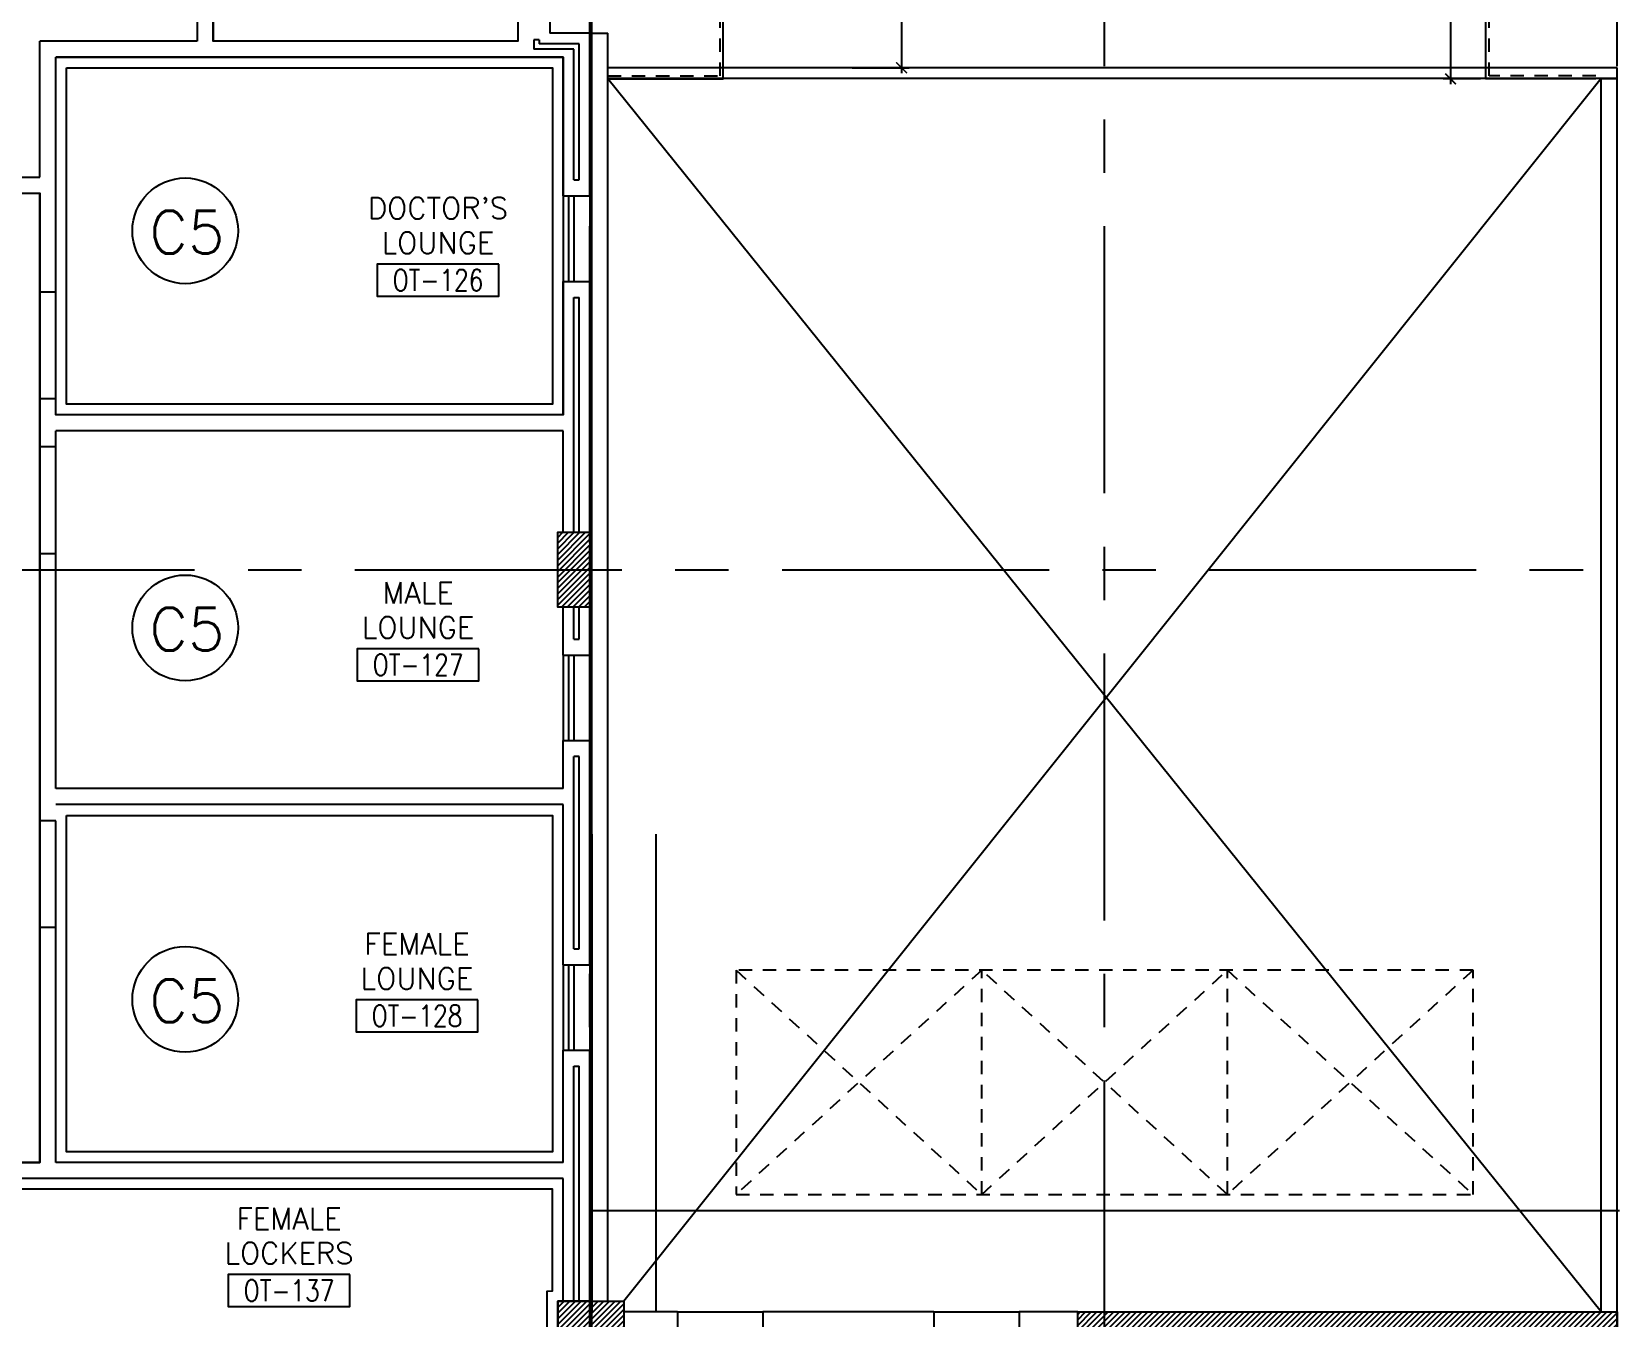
# Model space of a CAD drawing. Extents: x 275967.8 to 276060, y 57291.9 to 57371.4.
# Drawn here: x 276005.51 to 276020.37, y 57336.18 to 57348.22 of the extents above; entities that cross this region are included whole.
import ezdxf
from ezdxf.enums import TextEntityAlignment as Align

# ---------------------------------------------------------------- set-up
doc = ezdxf.new("R2010")
doc.units = 0
doc.header["$MEASUREMENT"] = 0
doc.header["$PDMODE"] = 34
doc.linetypes.add('CENTERX2', pattern=[4, 2.5, -0.5, 0.5, -0.5])
doc.linetypes.add('HIDDEN2', pattern=[0.1875, 0.125, -0.0625])
doc.layers.get('0').update_dxf_attribs({"linetype": 'CONTINUOUS'})
doc.layers.get('DEFPOINTS').update_dxf_attribs({"linetype": 'CONTINUOUS'})
for name, color, linetype in [('AXES', 11, 'CENTERX2'), ('CEILING', 4, 'CONTINUOUS'), ('CEILING-MARKER', 6, 'CONTINUOUS'), ('COL', 5, 'CONTINUOUS'), ('DIM', 4, 'CONTINUOUS'), ('HAT', 8, 'CONTINUOUS'), ('HIDDEN', 9, 'HIDDEN2'), ('INSUL', 4, 'CONTINUOUS'), ('RM-BOX', 11, 'CONTINUOUS'), ('RM-NAME', 11, 'CONTINUOUS'), ('RM-NO', 11, 'CONTINUOUS'), ('ROOF', 7, 'CONTINUOUS'), ('SHAFT', 3, 'CONTINUOUS'), ('STR', 5, 'CONTINUOUS'), ('TXT', 2, 'CONTINUOUS'), ('WALL', 2, 'CONTINUOUS'), ('WIN', 3, 'CONTINUOUS')]:
    doc.layers.add(name, color=color, linetype=linetype)
doc.styles.add('ROMANS', font='ROMANS.shx', dxfattribs={"width": 0.6})
doc.dimstyles.new('STANDARD_IN', dxfattribs={"dimtxt": 0.24, "dimasz": 0.1, "dimexe": 0.07, "dimexo": 0.05, "dimgap": 0.05, "dimtad": 1, "dimdec": 0, "dimlfac": 1000, "dimzin": 0, "dimtxsty": 'ROMANS', "dimblk": 'ARCHTICK', "dimcen": 0.05, "dimdle": 0.05, "dimclrd": 4, "dimclre": 4, "dimclrt": 2, "dimazin": 3, "dimtfac": 1, "dimtdec": 0, "dimtmove": 0, "dimatfit": 3, "dimtolj": 1, "dimtzin": 0})

# ---------------------------------------------------------------- blocks, each defined once
blk = doc.blocks.new('*X48')
at = {"color": 0}
for p, q in [((61359, 155811), (61538, 155990)), ((61359, 155864), (61485, 155990)), ((61359, 155917), (61432, 155990)), ((61359, 155970), (61379, 155990)), ((61391, 155790), (61591, 155990)), ((61444, 155790), (61644, 155990)), ((61497, 155790), (61697, 155990)), ((61550, 155790), (61750, 155990)), ((61603, 155790), (61803, 155990)), ((61656, 155790), (61856, 155990)), ((61709, 155790), (61909, 155990)), ((61762, 155790), (61962, 155990)), ((61815, 155790), (62015, 155990)), ((61868, 155790), (62068, 155990)), ((61921, 155790), (62121, 155990)), ((61974, 155790), (62174, 155990)), ((62027, 155790), (62227, 155990)), ((62080, 155790), (62280, 155990)), ((62133, 155790), (62333, 155990)), ((62186, 155790), (62386, 155990)), ((62240, 155790), (62440, 155990)), ((62293, 155790), (62493, 155990)), ((62346, 155790), (62546, 155990)), ((62399, 155790), (62599, 155990)), ((62452, 155790), (62652, 155990)), ((62505, 155790), (62705, 155990)), ((62558, 155790), (62758, 155990)), ((62611, 155790), (62811, 155990)), ((62664, 155790), (62864, 155990)), ((62717, 155790), (62917, 155990)), ((62770, 155790), (62970, 155990)), ((62823, 155790), (63023, 155990)), ((62876, 155790), (63076, 155990)), ((62929, 155790), (63129, 155990)), ((62982, 155790), (63182, 155990)), ((63035, 155790), (63235, 155990)), ((63088, 155790), (63288, 155990)), ((63141, 155790), (63341, 155990)), ((63194, 155790), (63394, 155990)), ((63247, 155790), (63447, 155990)), ((63300, 155790), (63500, 155990)), ((63353, 155790), (63553, 155990)), ((63406, 155790), (63606, 155990)), ((63459, 155790), (63659, 155990)), ((63512, 155790), (63712, 155990)), ((63565, 155790), (63765, 155990)), ((63618, 155790), (63818, 155990)), ((63671, 155790), (63871, 155990)), ((63724, 155790), (63924, 155990)), ((63777, 155790), (63977, 155990)), ((63830, 155790), (64030, 155990)), ((63884, 155790), (64084, 155990)), ((63937, 155790), (64137, 155990)), ((63990, 155790), (64190, 155990)), ((64043, 155790), (64243, 155990)), ((64096, 155790), (64296, 155990)), ((64149, 155790), (64349, 155990)), ((64202, 155790), (64402, 155990)), ((64255, 155790), (64455, 155990)), ((64308, 155790), (64508, 155990)), ((64361, 155790), (64561, 155990)), ((64414, 155790), (64614, 155990)), ((64467, 155790), (64667, 155990)), ((64520, 155790), (64720, 155990)), ((64573, 155790), (64773, 155990)), ((64626, 155790), (64826, 155990)), ((64679, 155790), (64879, 155990)), ((64732, 155790), (64932, 155990)), ((64785, 155790), (64985, 155990)), ((64838, 155790), (65038, 155990)), ((64891, 155790), (65091, 155990)), ((64944, 155790), (65144, 155990)), ((64997, 155790), (65197, 155990)), ((65050, 155790), (65250, 155990)), ((65103, 155790), (65303, 155990)), ((65156, 155790), (65356, 155990)), ((65209, 155790), (65409, 155990)), ((65262, 155790), (65462, 155990)), ((65315, 155790), (65515, 155990)), ((65368, 155790), (65568, 155990)), ((65421, 155790), (65621, 155990)), ((65475, 155790), (65675, 155990)), ((65528, 155790), (65728, 155990)), ((65581, 155790), (65781, 155990)), ((65634, 155790), (65834, 155990)), ((65687, 155790), (65887, 155990)), ((65740, 155790), (65940, 155990)), ((65793, 155790), (65993, 155990)), ((65846, 155790), (66046, 155990)), ((65899, 155790), (66099, 155990)), ((65952, 155790), (66152, 155990)), ((66005, 155790), (66205, 155990)), ((66058, 155790), (66258, 155990)), ((66111, 155790), (66311, 155990)), ((66164, 155790), (66364, 155990)), ((66217, 155790), (66409, 155982)), ((66270, 155790), (66409, 155929)), ((66323, 155790), (66409, 155876)), ((66376, 155790), (66409, 155823))]:
    blk.add_line(p, q, dxfattribs=at)
blk = doc.blocks.new('RM1')
at = {"layer": 'RM-BOX'}
blk.add_lwpolyline([(570, -200), (-570, -200), (-570, -500), (570, -500)], close=True, dxfattribs=at)
at = {"layer": 'RM-NAME', "style": 'ROMANS'}
blk.add_attdef('ROOMNAME1', text='', height=200, dxfattribs=at).set_placement((0, 324), align=Align.MIDDLE)
blk = doc.blocks.new('C11')
at = {"layer": 'HAT'}
h = blk.add_hatch(dxfattribs=at)
h.set_pattern_fill('ANSI31', color=256, scale=300, style=0)
h.set_pattern_definition([(45, (-248556.182, -75061.005), (-26.5165043, 26.5165043), [])])
h.paths.add_polyline_path([(300, 700), (0, 700), (0, 350), (300, 350)])
h.paths.add_polyline_path([(300, 350), (0, 350), (0, 0), (300, 0)])
at = {"layer": 'COL'}
blk.add_lwpolyline([(300, 700), (300, 0), (0, 0), (0, 700)], close=True, dxfattribs=at)
blk = doc.blocks.new('_ARCHTICK')
at = {"color": 0, "linetype": 'BYBLOCK', "const_width": 0.15}
blk.add_lwpolyline([(-0.5, -0.5), (0.5, 0.5)], dxfattribs=at)
blk = doc.blocks.new('*D173')
at = {"layer": 'DEFPOINTS', "color": 0, "linetype": 'BYBLOCK', "ltscale": 0.3}
for p in [(276013.141, 57350.133), (276013.141, 57347.883), (276013.655, 57347.883)]:
    blk.add_point(p, dxfattribs=at)
at = {"layer": 'DIM', "color": 4, "linetype": 'BYBLOCK', "ltscale": 0.3}
for p, q in [((276013.191, 57350.133), (276013.725, 57350.133)), ((276013.655, 57350.183), (276013.655, 57347.833)), ((276013.191, 57347.883), (276013.725, 57347.883))]:
    blk.add_line(p, q, dxfattribs=at)
at = {"layer": 'DIM', "color": 4, "linetype": 'BYBLOCK', "ltscale": 0.3, "xscale": 0.1, "yscale": 0.1, "zscale": 0.1}
for p, rotation in [((276013.655, 57350.133), 90), ((276013.655, 57347.883), 270)]:
    blk.add_blockref('_ARCHTICK', p, dxfattribs=dict(at, rotation=rotation))
at = {"layer": 'DIM', "color": 2, "linetype": 'BYBLOCK', "ltscale": 0.3, "insert": (276013.485, 57349.008), "char_height": 0.24, "attachment_point": 5, "rotation": 90, "style": 'ROMANS'}
blk.add_mtext('\\A1;2250', dxfattribs=at)
blk = doc.blocks.new('*D172')
at = {"layer": 'DEFPOINTS', "color": 0, "linetype": 'BYBLOCK', "ltscale": 0.3}
for p in [(276019.125, 57350.413), (276018.795, 57347.778), (276019.125, 57347.778)]:
    blk.add_point(p, dxfattribs=at)
at = {"layer": 'DIM', "color": 4, "linetype": 'BYBLOCK', "ltscale": 0.3}
for p, q in [((276019.075, 57350.413), (276018.725, 57350.413)), ((276018.795, 57350.463), (276018.795, 57347.728)), ((276019.075, 57347.778), (276018.725, 57347.778))]:
    blk.add_line(p, q, dxfattribs=at)
at = {"layer": 'DIM', "color": 4, "linetype": 'BYBLOCK', "ltscale": 0.3, "xscale": 0.1, "yscale": 0.1, "zscale": 0.1}
for p, rotation in [((276018.795, 57350.413), 90), ((276018.795, 57347.778), 270)]:
    blk.add_blockref('_ARCHTICK', p, dxfattribs=dict(at, rotation=rotation))
at = {"layer": 'DIM', "color": 2, "linetype": 'BYBLOCK', "ltscale": 0.3, "insert": (276018.625, 57349.095), "char_height": 0.24, "attachment_point": 5, "rotation": 90, "style": 'ROMANS'}
blk.add_mtext('\\A1;2635', dxfattribs=at)

msp = doc.modelspace()

# ---------------------------------------------------------------- linework, layer by layer
at = {"layer": 'AXES'}
for p, q in [((276015.5555, 57291.8986), (276015.5555, 57370.7113)), ((276010.7355, 57291.8986), (276010.7355, 57370.3613)), ((276010.7555, 57291.8986), (276010.7555, 57370.3613)), ((276020.3555, 57291.8986), (276020.3555, 57370.3613)), ((275968.5355, 57343.1829), (276036.5755, 57343.1829))]:
    msp.add_line(p, q, dxfattribs=at)
at = {"layer": 'CEILING'}
for p, q in [((276010.7555, 57340.7079), (276010.7555, 57336.2329)), ((276011.3555, 57340.7079), (276011.3555, 57336.2329)), ((276010.7355, 57337.1829), (276020.3755, 57337.1829))]:
    msp.add_line(p, q, dxfattribs=at)
at = {"layer": 'CEILING', "linetype": 'BYBLOCK', "ltscale": 0.3}
for points in [[(276007.2105, 57350.1329), (276010.0605, 57350.1329), (276010.0605, 57348.1329), (276007.2105, 57348.1329)], [(276005.7355, 57347.9829), (276010.4855, 57347.9829), (276010.4855, 57344.6329), (276005.7355, 57344.6329)], [(276005.8355, 57347.8829), (276010.3855, 57347.8829), (276010.3855, 57344.7329), (276005.8355, 57344.7329)], [(275985.7855, 57340.4349), (275987.9855, 57340.4349), (275987.9855, 57339.4329), (276003.7855, 57339.4329), (276003.7855, 57346.7079), (276005.5855, 57346.7079), (276005.5855, 57337.6329), (275999.4355, 57337.6329), (275999.4355, 57332.9556), (275997.6355, 57332.9556), (275997.6355, 57334.1329), (275996.4105, 57334.1329), (275996.4105, 57335.7329), (275996.5855, 57335.7367), (275996.5855, 57336.2329), (275996.4227, 57336.2329), (275996.4227, 57337.4829), (275997.6355, 57337.4829), (275997.6355, 57337.6329), (275987.9855, 57337.6329), (275987.9855, 57331.133), (275985.7855, 57331.133)], [(276005.8355, 57340.8829), (276010.3855, 57340.8829), (276010.3855, 57337.7329), (276005.8355, 57337.7329)], [(276003.8855, 57337.3829), (276003.8855, 57334.9579), (276007.3855, 57334.9579), (276007.3855, 57334.6079), (276005.6355, 57334.6079), (276005.6355, 57332.4829), (276007.1855, 57332.4829), (276007.1855, 57332.1329), (276005.6355, 57332.1329), (276005.6355, 57329.9829), (276010.3368, 57329.9829), (276010.3421, 57330.3829), (276010.4855, 57330.3829), (276010.4855, 57334.6079), (276008.6876, 57334.6079), (276008.6876, 57334.9579), (276010.4855, 57334.9579), (276010.4855, 57335.5329), (276010.3355, 57335.5329), (276010.3355, 57336.4271), (276010.3855, 57336.4301), (276010.3855, 57337.3829)]]:
    msp.add_lwpolyline(points, close=True, dxfattribs=at)
at = {"layer": 'CEILING-MARKER', "color": 2}
for centre in [(276006.9474, 57346.3561), (276006.9474, 57342.6383), (276006.9474, 57339.1593)]:
    msp.add_circle(centre, 0.4949, dxfattribs=at)
at = {"layer": 'COL'}
msp.add_lwpolyline([(276020.3555, 57336.2329), (276020.3555, 57336.0329), (276015.3055, 57336.0329), (276015.3055, 57336.2329)], close=True, dxfattribs=at)
at = {"layer": 'HIDDEN'}
for p, q in [((276019.0055, 57339.4329), (276012.1055, 57339.4329)), ((276012.1055, 57339.4329), (276012.1055, 57337.3329)), ((276014.4055, 57339.4329), (276012.1055, 57337.3329)), ((276012.1055, 57339.4329), (276014.4055, 57337.3329)), ((276016.7055, 57337.3329), (276014.4055, 57339.4329)), ((276014.4055, 57337.3329), (276016.7055, 57339.4329)), ((276014.4055, 57337.3329), (276014.4055, 57339.4329)), ((276014.4055, 57337.3329), (276014.4055, 57339.4329)), ((276019.0055, 57339.4329), (276016.7055, 57337.3329)), ((276016.7055, 57339.4329), (276019.0055, 57337.3329)), ((276016.7055, 57337.3329), (276016.7055, 57339.4329)), ((276016.7055, 57337.3329), (276016.7055, 57339.4329)), ((276019.0055, 57337.3329), (276019.0055, 57339.4329)), ((276012.1055, 57337.3329), (276019.0055, 57337.3329))]:
    msp.add_line(p, q, dxfattribs=at)
at = {"layer": 'INSUL'}
for p, q in [((276010.2105, 57348.1454), (276010.2105, 57348.0579)), ((276010.2605, 57348.1454), (276010.2105, 57348.1454)), ((276010.5855, 57348.0579), (276010.2105, 57348.0579)), ((276010.2605, 57348.1454), (276010.2605, 57348.1079)), ((276010.6355, 57348.1079), (276010.2605, 57348.1079)), ((276010.5855, 57346.8329), (276010.5855, 57348.0579)), ((276010.6355, 57346.8329), (276010.6355, 57348.1079)), ((276010.5855, 57346.8329), (276010.6355, 57346.8329)), ((276010.5855, 57343.5329), (276010.5855, 57345.7329)), ((276010.5855, 57345.7329), (276010.6355, 57345.7329)), ((276010.6355, 57343.5329), (276010.6355, 57345.7329)), ((276010.5855, 57342.5329), (276010.5855, 57342.8329)), ((276010.6355, 57342.5329), (276010.6355, 57342.8329)), ((276010.5855, 57342.5329), (276010.6355, 57342.5329)), ((276010.5855, 57339.6329), (276010.5855, 57341.4329)), ((276010.6355, 57341.4329), (276010.5855, 57341.4329)), ((276010.6355, 57339.6329), (276010.6355, 57341.4329)), ((276010.5855, 57339.6329), (276010.6355, 57339.6329)), ((276010.5855, 57336.3329), (276010.5855, 57338.5329)), ((276010.5855, 57338.5329), (276010.6355, 57338.5329)), ((276010.6355, 57336.3329), (276010.6355, 57338.5329))]:
    msp.add_line(p, q, dxfattribs=at)
at = {"layer": 'ROOF'}
for p, q in [((276010.7555, 57336.2329), (276010.7555, 57348.2079)), ((276010.7555, 57348.2079), (276010.9055, 57348.2079)), ((276010.9055, 57336.3329), (276010.9055, 57348.2079)), ((276020.3555, 57347.8829), (276010.9055, 57347.8829)), ((276020.3555, 57347.7829), (276010.9055, 57347.7829)), ((276020.2055, 57336.2329), (276020.2055, 57347.7829)), ((276020.2055, 57347.7829), (276020.3499, 57347.7829)), ((276020.3555, 57336.2329), (276020.3555, 57347.7779))]:
    msp.add_line(p, q, dxfattribs=at)
at = {"layer": 'SHAFT'}
for p, q in [((276020.2055, 57336.2343), (276010.9055, 57347.7779)), ((276020.2055, 57347.7829), (276011.0555, 57336.3329))]:
    msp.add_line(p, q, dxfattribs=at)
at = {"layer": 'STR'}
msp.add_line((276020.3555, 57347.7829), (276020.3555, 57347.8829), dxfattribs=at)
for points in [[(276010.9055, 57347.7779), (276011.9855, 57347.7779), (276011.9855, 57350.4129), (276010.9055, 57350.4129)], [(276020.1555, 57347.7779), (276019.1255, 57347.7779), (276019.1255, 57350.4129), (276020.2055, 57350.4129)]]:
    msp.add_lwpolyline(points, dxfattribs=at)
at = {"layer": 'STR', "linetype": 'HIDDEN2'}
for points in [[(276010.9055, 57347.8079), (276011.9555, 57347.8079), (276011.9555, 57350.3829), (276010.9055, 57350.3829)], [(276020.1555, 57347.8079), (276019.1555, 57347.8079), (276019.1555, 57350.3829), (276020.2055, 57350.3829)]]:
    msp.add_lwpolyline(points, dxfattribs=at)
at = {"layer": 'WALL'}
for p, q in [((276007.0605, 57349.9329), (276007.0605, 57348.1329)), ((276007.2105, 57349.9329), (276007.2105, 57348.1329)), ((276010.0605, 57349.9329), (276010.0605, 57348.1329)), ((276010.3605, 57349.9329), (276010.3605, 57348.2079)), ((276010.7355, 57348.2079), (276010.3605, 57348.2079)), ((276010.7355, 57346.6829), (276010.7355, 57348.2079)), ((276007.0605, 57348.1329), (276005.5855, 57348.1329)), ((276005.5855, 57346.8579), (276005.5855, 57348.1329)), ((276010.0605, 57348.1329), (276007.2105, 57348.1329)), ((276010.4855, 57347.9829), (276005.7355, 57347.9829)), ((276005.7355, 57345.7829), (276005.7355, 57347.9829)), ((276010.4855, 57346.6829), (276010.4855, 57347.9829)), ((276004.0355, 57346.8579), (276005.5855, 57346.8579)), ((276004.0355, 57346.7079), (276005.5855, 57346.7079)), ((276005.5855, 57345.7829), (276005.5855, 57346.7079)), ((276010.4855, 57346.6829), (276010.7355, 57346.6829)), ((276010.4855, 57344.6329), (276010.4855, 57345.8829)), ((276010.4855, 57345.8829), (276010.7355, 57345.8829)), ((276010.7355, 57343.4329), (276010.7355, 57345.8829)), ((276005.7355, 57345.7829), (276005.5855, 57345.7829)), ((276005.5855, 57344.3329), (276005.5855, 57345.7829)), ((276005.7355, 57344.6329), (276005.7355, 57345.7829)), ((276005.7355, 57344.7829), (276005.5855, 57344.7829)), ((276010.4855, 57344.6329), (276005.7355, 57344.6329)), ((276010.4855, 57344.4829), (276005.7355, 57344.4829)), ((276005.7355, 57344.3329), (276005.7355, 57344.4829)), ((276010.4855, 57343.5329), (276010.4855, 57344.4829)), ((276005.7355, 57344.3329), (276005.5855, 57344.3329)), ((276005.5855, 57340.8329), (276005.5855, 57344.3329)), ((276005.7355, 57341.1329), (276005.7355, 57344.3329)), ((276005.7355, 57343.3329), (276005.5855, 57343.3329)), ((276010.4855, 57342.3829), (276010.4855, 57342.8329)), ((276010.7355, 57342.3829), (276010.7355, 57342.9329)), ((276010.4855, 57342.3829), (276010.7355, 57342.3829)), ((276010.4855, 57341.1329), (276010.4855, 57341.5829)), ((276010.4855, 57341.5829), (276010.7355, 57341.5829)), ((276010.7355, 57339.4829), (276010.7355, 57341.5829)), ((276010.4855, 57341.1329), (276005.7355, 57341.1329)), ((276010.4855, 57340.9829), (276005.7355, 57340.9829)), ((276010.4855, 57339.4829), (276010.4855, 57340.9829)), ((276005.5855, 57337.6329), (276005.5855, 57340.8329)), ((276005.7355, 57340.8329), (276005.5855, 57340.8329)), ((276005.7355, 57337.6329), (276005.7355, 57340.8329)), ((276005.7355, 57339.8329), (276005.5855, 57339.8329)), ((276010.4855, 57339.4829), (276010.7355, 57339.4829)), ((276010.4855, 57337.6329), (276010.4855, 57338.6829)), ((276010.4855, 57338.6829), (276010.7355, 57338.6829)), ((276010.7355, 57336.2329), (276010.7355, 57338.6829)), ((276004.098, 57337.6329), (276005.5855, 57337.6329)), ((276010.4855, 57337.6329), (276005.7355, 57337.6329)), ((276010.4855, 57337.4829), (276004.098, 57337.4829)), ((276010.4855, 57336.3359), (276010.4855, 57337.4829)), ((276011.5555, 57336.2329), (276011.0555, 57336.2329)), ((276011.5555, 57336.2329), (276011.0555, 57336.2329)), ((276011.5555, 57336.2329), (276011.5555, 57335.9329)), ((276012.3555, 57336.2329), (276012.3555, 57335.9329)), ((276013.9555, 57336.2329), (276012.3555, 57336.2329)), ((276013.9555, 57336.2329), (276013.9555, 57335.9329)), ((276015.3055, 57336.2329), (276014.7555, 57336.2329)), ((276014.7555, 57336.2329), (276014.7555, 57335.9329))]:
    msp.add_line(p, q, dxfattribs=at)
at = {"layer": 'WALL', "linetype": 'BYBLOCK', "ltscale": 0.3}
for points in [[(276010.7355, 57342.8329), (276010.4355, 57342.8329), (276010.4355, 57343.5329), (276010.7355, 57343.5329)], [(276010.7355, 57336.3329), (276010.4355, 57336.3329), (276010.4355, 57335.6329), (276010.7355, 57335.6329)], [(276011.0555, 57335.6329), (276010.7555, 57335.6329), (276010.7555, 57336.3329), (276011.0555, 57336.3329)]]:
    msp.add_lwpolyline(points, close=True, dxfattribs=at)
at = {"layer": 'WIN'}
for p, q in [((276010.4855, 57346.6829), (276010.4855, 57345.8829)), ((276010.5355, 57346.6829), (276010.5355, 57345.8829)), ((276010.5855, 57346.6829), (276010.5855, 57345.8829)), ((276010.7355, 57346.6829), (276010.7355, 57345.8829)), ((276010.4855, 57342.3829), (276010.4855, 57341.5829)), ((276010.5355, 57342.3829), (276010.5355, 57341.5829)), ((276010.5855, 57342.3829), (276010.5855, 57341.5829)), ((276010.7355, 57342.3829), (276010.7355, 57341.5829)), ((276010.4855, 57339.4829), (276010.4855, 57338.6829)), ((276010.5355, 57339.4829), (276010.5355, 57338.6829)), ((276010.5855, 57339.4829), (276010.5855, 57338.6829)), ((276010.7355, 57339.4829), (276010.7355, 57338.6829)), ((276011.5555, 57336.2329), (276012.3555, 57336.2329)), ((276013.9555, 57336.2329), (276014.7555, 57336.2329))]:
    msp.add_line(p, q, dxfattribs=at)

# ---------------------------------------------------------------- block references
at = {"layer": 'COL', "linetype": 'BYBLOCK', "xscale": 0.001, "yscale": 0.001, "zscale": 0.001}
for p in [(276010.4355, 57342.8329), (276010.4355, 57335.6329), (276010.7555, 57335.6329)]:
    msp.add_blockref('C11', p, dxfattribs=at)
at = {"layer": 'HAT', "xscale": 0.001, "yscale": 0.001, "zscale": 0.001}
msp.add_blockref('*X48', (275953.9463, 57180.2432), dxfattribs=at)
at = {"layer": 'RM-NAME'}
ref = msp.add_blockref('RM1', (276009.3142, 57346.2446), dxfattribs=dict(at, xscale=0.001, yscale=0.001, zscale=0.001))
ref.add_attrib('ROOMNO', 'OT-126', dxfattribs={"layer": 'RM-NO', "height": 0.2, "style": 'ROMANS', "width": 0.8}).set_placement((276009.3142, 57345.8946), align=Align.MIDDLE)
ref.add_attrib('ROOMNAME2', 'LOUNGE', dxfattribs={"height": 0.2, "style": 'ROMANS'}).set_placement((276009.3142, 57346.2446), align=Align.MIDDLE)
ref.add_attrib('ROOMNAME1', "DOCTOR'S", dxfattribs={"height": 0.2, "style": 'ROMANS'}).set_placement((276009.3142, 57346.5684), align=Align.MIDDLE)
ref = msp.add_blockref('RM1', (276009.1277, 57342.6431), dxfattribs=dict(at, xscale=0.001, yscale=0.001, zscale=0.001))
ref.add_attrib('ROOMNO', 'OT-127', dxfattribs={"layer": 'RM-NO', "height": 0.2, "style": 'ROMANS', "width": 0.8}).set_placement((276009.1277, 57342.2931), align=Align.MIDDLE)
ref.add_attrib('ROOMNAME2', 'LOUNGE', dxfattribs={"height": 0.2, "style": 'ROMANS'}).set_placement((276009.1277, 57342.6431), align=Align.MIDDLE)
ref.add_attrib('ROOMNAME1', 'MALE', dxfattribs={"height": 0.2, "style": 'ROMANS'}).set_placement((276009.1277, 57342.9669), align=Align.MIDDLE)
ref = msp.add_blockref('RM1', (276009.1174, 57339.3555), dxfattribs=dict(at, xscale=0.001, yscale=0.001, zscale=0.001))
ref.add_attrib('ROOMNO', 'OT-128', dxfattribs={"layer": 'RM-NO', "height": 0.2, "style": 'ROMANS', "width": 0.8}).set_placement((276009.1174, 57339.0055), align=Align.MIDDLE)
ref.add_attrib('ROOMNAME2', 'LOUNGE', dxfattribs={"height": 0.2, "style": 'ROMANS'}).set_placement((276009.1174, 57339.3555), align=Align.MIDDLE)
ref.add_attrib('ROOMNAME1', 'FEMALE', dxfattribs={"height": 0.2, "style": 'ROMANS'}).set_placement((276009.1174, 57339.6793), align=Align.MIDDLE)
ref = msp.add_blockref('RM1', (276007.9193, 57336.7824), dxfattribs=dict(at, xscale=0.001, yscale=0.001, zscale=0.001))
ref.add_attrib('ROOMNO', 'OT-137', dxfattribs={"layer": 'RM-NO', "height": 0.2, "style": 'ROMANS', "width": 0.8}).set_placement((276007.9193, 57336.4324), align=Align.MIDDLE)
ref.add_attrib('ROOMNAME2', 'LOCKERS', dxfattribs={"height": 0.2, "style": 'ROMANS'}).set_placement((276007.9193, 57336.7824), align=Align.MIDDLE)
ref.add_attrib('ROOMNAME1', 'FEMALE', dxfattribs={"height": 0.2, "style": 'ROMANS'}).set_placement((276007.9193, 57337.1062), align=Align.MIDDLE)

# ---------------------------------------------------------------- texts
at = {"layer": 'TXT', "color": 6, "style": 'ROMANS'}
for p in [(276006.613, 57346.1437), (276006.613, 57342.4259), (276006.613, 57338.9469)]:
    msp.add_text('C5', height=0.4, dxfattribs=at).set_placement(p)

# ---------------------------------------------------------------- dimensions: what is measured, and where the dimension line sits
at = {"layer": 'DIM', "linetype": 'BYBLOCK', "ltscale": 0.3}
for base, p1, p2, picture, middle in [((276018.7953, 57347.7779), (276019.1255, 57350.4129), (276019.1255, 57347.7779), '*D172', (276018.6253, 57349.0954)), ((276013.6546, 57347.8829), (276013.1415, 57350.1329), (276013.1415, 57347.8829), '*D173', (276013.4846, 57349.0079))]:
    dim = msp.add_linear_dim(base=base, p1=p1, p2=p2, angle=90, dimstyle='STANDARD_IN', dxfattribs=at)
    dim.commit()
    dim.dimension.update_dxf_attribs({"geometry": picture, "text_midpoint": middle})

doc.saveas('drawing.dxf')
